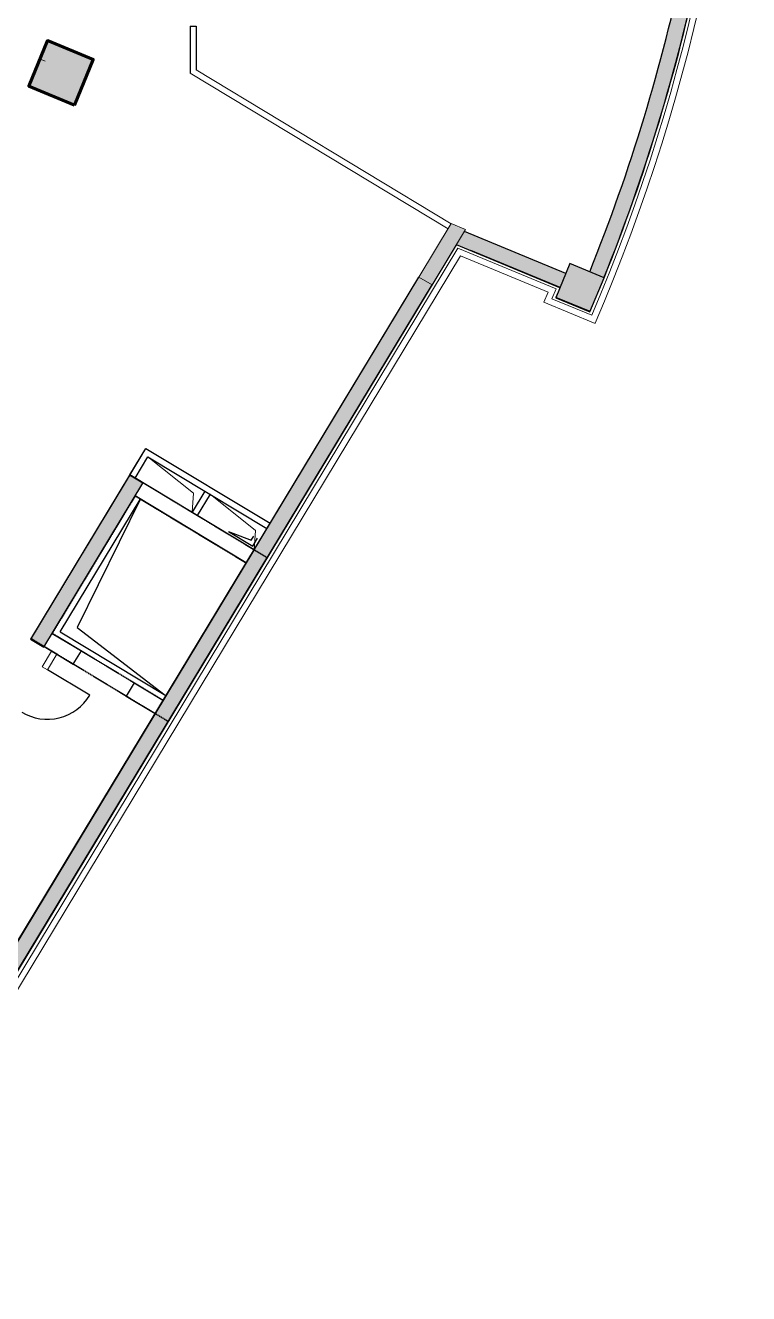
# Model space of a CAD drawing. Header units: inches. Extents: x -7958 to 7064, y 2 to 5825.
# Drawn here: x -3040 to -1868, y 2 to 2057 of the extents above; entities that cross this region are included whole.
import ezdxf

# ---------------------------------------------------------------- set-up
doc = ezdxf.new("R2010")
doc.units = ezdxf.units.IN
doc.header["$MEASUREMENT"] = 0
doc.linetypes.add('HIDDEN1', pattern=[0.3125, 0.25, -0.0625])
for name, color, linetype, lineweight in [('CEP-ZEMIN', 4, 'HIDDEN1', 35), ('K-P', 1, 'Continuous', 20), ('KOL', 4, 'Continuous', 20), ('M-CAM', 142, 'Continuous', 15), ('S-DUVAR', 7, 'Continuous', 20), ('SOLID', 15, 'Continuous', 30)]:
    doc.layers.add(name, color=color, linetype=linetype, lineweight=lineweight)

msp = doc.modelspace()

# ---------------------------------------------------------------- hatches: boundary and pattern name
at = {"layer": 'SOLID'}
for points in [[(-1947, 2159.6), (-1971.9, 2164.7, -0.044184), (-2125.7, 1657.5), (-2102.4, 1647.8, 0.044144)], [(-1947.4, 2159.7), (-1971.9, 2164.7, -0.044184), (-2125.7, 1657.5), (-2102.6, 1647.9, 0.044215)], [(-1947.4, 2159.7), (-1971.9, 2164.7, -0.044184), (-2125.7, 1657.5), (-2102.6, 1647.9, 0.044215)], [(-2930.1, 2001.6), (-3004, 2032.2), (-3034.6, 1958.3), (-2960.7, 1927.7)], [(-3004, 2032.2), (-3034.6, 1958.3), (-2960.7, 1927.7), (-2930.1, 2001.6)], [(-2326.8, 1725.9), (-2350.2, 1735.6), (-2402.5, 1649), (-2381.1, 1636.1)], [(-2402.5, 1649), (-2381.1, 1636.1), (-2326.8, 1725.9), (-2350.2, 1735.6)], [(-2402.5, 1649), (-2381.1, 1636.1), (-2326.8, 1725.9), (-2350.2, 1735.6)], [(-2328.8, 1722.6), (-2341.8, 1701), (-2174.1, 1631.5), (-2164.6, 1654.6)], [(-2328.8, 1722.6), (-2341.8, 1701), (-2174.1, 1631.5), (-2164.6, 1654.6)], [(-2328.8, 1722.6), (-2341.8, 1701), (-2174.1, 1631.5), (-2164.6, 1654.6)], [(-2157.9, 1670.8), (-2180.8, 1615.4), (-2125.4, 1592.4), (-2102.4, 1647.8)], [(-2157.9, 1670.8), (-2180.8, 1615.4), (-2125.4, 1592.4), (-2102.4, 1647.8)], [(-3083.2, 522.5), (-3061.8, 509.6), (-2381.1, 1636.1), (-2402.5, 1649)], [(-3083.2, 522.5), (-3061.8, 509.6), (-2381.1, 1636.1), (-2402.5, 1649)], [(-3083.2, 522.5), (-3061.8, 509.6), (-2381.1, 1636.1), (-2402.5, 1649)], [(-3031.5, 1062.4), (-3010.1, 1049.5), (-2849.8, 1314.8), (-2871.2, 1327.7)], [(-3031.5, 1062.4), (-3010.1, 1049.5), (-2849.8, 1314.8), (-2871.2, 1327.7)], [(-3009.6, 1050.3), (-3030.8, 1063.1), (-2871.1, 1327.7), (-2849.8, 1314.8), (-2849.8, 1314.8), (-2871.2, 1327.7), (-3031.5, 1062.4), (-3010.1, 1049.5)]]:
    msp.add_hatch(color=256, dxfattribs=at).paths.add_polyline_path(points)
h = msp.add_hatch(color=256, dxfattribs=at)
h.paths.add_polyline_path([(-2113.9, 1620.1), (-2102.4, 1647.8), (-2102.4, 1647.8), (-2130.3, 1659.4, -0.0025), (-2141.6, 1631.6)])
h.paths.add_polyline_path([(-2141.6, 1631.6, -0.0025), (-2153.2, 1603.9), (-2125.4, 1592.4), (-2113.9, 1620.1)])
h.paths.add_polyline_path([(-2169.3, 1643.1), (-2180.8, 1615.4), (-2153.2, 1603.9, 0.0025), (-2141.6, 1631.6)])
h.paths.add_polyline_path([(-2130.3, 1659.4), (-2157.9, 1670.8), (-2169.3, 1643.1), (-2141.6, 1631.6, 0.0025)])

# ---------------------------------------------------------------- linework, layer by layer
for p, q in [((-2773.3, 2055.4), (-2763.3, 2055.4)), ((-2773.3, 2055.4), (-2773.3, 1979.1)), ((-2763.3, 2055.4), (-2763.3, 1984.6)), ((-2763.3, 1973.1), (-2763.3, 1972.9)), ((-2935.8, 971.2), (-3004.4, 1012.4))]:
    msp.add_line(p, q)
for start, end in [(96.5258, 96.6891), (238.7363, 329.0122)]:
    msp.add_arc((-3004.4, 1012.4), 80, start, end)
at = {"layer": 'CEP-ZEMIN'}
for p, q in [((-2870.6, 1328.5), (-3030.8, 1063.1)), ((-2648.2, 1194.2), (-2870.6, 1328.5)), ((-2862.1, 1294.2), (-2996.5, 1071.6)), ((-2682.5, 1185.8), (-2862.1, 1294.2)), ((-2808.5, 928.8), (-2648.2, 1194.2)), ((-2816.9, 963.1), (-2682.5, 1185.8)), ((-2996.5, 1071.6), (-2816.9, 963.1)), ((-3030.8, 1063.1), (-2808.5, 928.8))]:
    msp.add_line(p, q, dxfattribs=at)
at = {"layer": 'K-P', "color": 1, "true_color": 0xff0f0f}
for p, q in [((-3356.5, 21.6), (-2341.8, 1701)), ((-2341.8, 1701), (-2174.1, 1631.6)), ((-2174.1, 1631.6), (-2180.8, 1615.4)), ((-2180.8, 1615.4), (-2125.5, 1592.5))]:
    msp.add_line(p, q, dxfattribs=at)
msp.add_arc((-4913.3, 2779.6), 3030, 336.9327, 180.5673, dxfattribs=at)
at = {"layer": 'KOL', "ltscale": 10}
msp.add_line((-2381.1, 1636.1), (-2326.8, 1725.9), dxfattribs=at)
msp.add_line((-2381.1, 1636.1), (-2326.8, 1725.9), dxfattribs=at)
msp.add_line((-2381.1, 1636.1), (-2326.8, 1725.9), dxfattribs=at)
at = {"layer": 'KOL', "linetype": 'Continuous', "lineweight": -2, "ltscale": 10}
for p, q in [((-2164.6, 1654.6), (-2328.8, 1722.6)), ((-2164.6, 1654.6), (-2328.8, 1722.6)), ((-2164.6, 1654.6), (-2328.8, 1722.6)), ((-2174.1, 1631.5), (-2341.8, 1701)), ((-2174.1, 1631.5), (-2341.8, 1701)), ((-2174.1, 1631.5), (-2341.8, 1701)), ((-3326.2, 120.4), (-2402.5, 1649)), ((-3083.2, 522.5), (-2402.5, 1649)), ((-3083.2, 522.5), (-2402.5, 1649)), ((-3304.8, 107.4), (-2381.1, 1636.1)), ((-3061.8, 509.6), (-2381.1, 1636.1)), ((-3061.8, 509.6), (-2381.1, 1636.1)), ((-2809, 927.9), (-2648.7, 1193.2))]:
    msp.add_line(p, q, dxfattribs=at)
at = {"layer": 'KOL', "lineweight": 60, "ltscale": 100}
msp.add_lwpolyline([(-2960.7, 1927.7), (-2930.1, 2001.6), (-3004, 2032.2), (-3034.6, 1958.3)], close=True, dxfattribs=at)
msp.add_lwpolyline([(-2960.7, 1927.7), (-2930.1, 2001.6), (-3004, 2032.2), (-3034.6, 1958.3)], close=True, dxfattribs=at)
msp.add_lwpolyline([(-2960.7, 1927.7), (-2930.1, 2001.6), (-3004, 2032.2), (-3034.6, 1958.3)], close=True, dxfattribs=at)
at = {"layer": 'KOL', "ltscale": 100}
msp.add_lwpolyline([(-2960.7, 1927.7), (-2930.1, 2001.6), (-3004, 2032.2), (-3034.6, 1958.3)], close=True, dxfattribs=at)
msp.add_lwpolyline([(-2960.7, 1927.7), (-2930.1, 2001.6), (-3004, 2032.2), (-3034.6, 1958.3)], close=True, dxfattribs=at)
msp.add_lwpolyline([(-2960.7, 1927.7), (-2930.1, 2001.6), (-3004, 2032.2), (-3034.6, 1958.3)], close=True, dxfattribs=at)
at = {"layer": 'KOL', "ltscale": 10}
msp.add_lwpolyline([(-2326.8, 1725.9), (-2350.2, 1735.6), (-2402.5, 1649), (-2381.1, 1636.1)], dxfattribs=at)
msp.add_lwpolyline([(-2326.8, 1725.9), (-2350.2, 1735.6), (-2402.5, 1649), (-2381.1, 1636.1)], dxfattribs=at)
msp.add_lwpolyline([(-2326.8, 1725.9), (-2350.2, 1735.6), (-2402.5, 1649), (-2381.1, 1636.1)], dxfattribs=at)
at = {"layer": 'KOL', "linetype": 'Continuous', "lineweight": -2, "ltscale": 10}
msp.add_lwpolyline([(-2180.8, 1615.4), (-2125.4, 1592.4), (-2102.4, 1647.8), (-2157.9, 1670.8)], close=True, dxfattribs=at)
msp.add_lwpolyline([(-2180.8, 1615.4), (-2125.4, 1592.4), (-2102.4, 1647.8), (-2157.9, 1670.8)], close=True, dxfattribs=at)
msp.add_lwpolyline([(-2180.8, 1615.4), (-2125.4, 1592.4), (-2102.4, 1647.8), (-2157.9, 1670.8)], close=True, dxfattribs=at)
for points in [[(-3031.5, 1062.4), (-3010.1, 1049.5), (-2849.8, 1314.8), (-2871.2, 1327.7), (-3031.5, 1062.4)], [(-3031.5, 1062.4), (-3010.1, 1049.5), (-2849.8, 1314.8), (-2871.2, 1327.7), (-3031.5, 1062.4)], [(-3031.5, 1062.4), (-3010.1, 1049.5), (-2849.8, 1314.8), (-2871.2, 1327.7), (-3031.5, 1062.4)], [(-2670.1, 1206.2), (-2830.4, 940.9)], [(-2830.4, 940.9), (-3326.2, 120.4), (-3304.8, 107.4), (-3356.6, 21.7)]]:
    msp.add_lwpolyline(points, dxfattribs=at)
for centre, radius, start, end in [((-4913.3, 2779.6), 3005, 338.072, 348.1917), ((-4913.3, 2779.6), 3005, 338.072, 348.1917), ((-4913.3, 2779.6), 3005, 338.072, 348.1917), ((-4913.3, 2779.6), 3030, 338.0673, 348.1941), ((-4913.3, 2779.6), 3030, 338.0673, 348.1941), ((-4917.6, 2782.2), 3035.1, 338.053, 348.1641)]:
    msp.add_arc(centre, radius, start, end, dxfattribs=at)
at = {"layer": 'M-CAM'}
for p, q in [((-3353.8, 15.5), (-2339.4, 1695.7)), ((-2339.4, 1695.7), (-2180.2, 1629.9)), ((-2318.1, 1692.3), (-2173.7, 1632.6)), ((-3350.4, 1.7), (-2335.2, 1683.2)), ((-2335.2, 1683.2), (-2193.3, 1624.5)), ((-2193.3, 1624.5), (-2200, 1608.3)), ((-2180.2, 1629.9), (-2186.9, 1613.7)), ((-2173.7, 1632.6), (-2180.4, 1616.4)), ((-2200, 1608.3), (-2117, 1573.9)), ((-2186.9, 1613.7), (-2122.3, 1587)), ((-2180.4, 1616.4), (-2124.9, 1593.5))]:
    msp.add_line(p, q, dxfattribs=at)
for points in [[(-2841.4, 1357.6), (-2767.9, 1299), (-2770, 1267.8)], [(-2740.8, 1296.9), (-2667.3, 1238.3), (-2669.5, 1207.1)]]:
    msp.add_lwpolyline(points, dxfattribs=at)
for radius, start in [(3050.2, 337.0392), (3055.2, 336.9463), (3065.2, 336.7612)]:
    msp.add_arc((-4933.5, 2783.4), radius, start, 359.9519, dxfattribs=at)
at = {"layer": 'S-DUVAR', "ltscale": 10}
for p, q in [((-3008, 1998.8), (-3017.3, 2002.7)), ((-2773.3, 1979.1), (-2355.3, 1727)), ((-2763.3, 1984.6), (-2350.4, 1735.1)), ((-2849.9, 1363), (-2929.6, 1230.1)), ((-2997.6, 1043), (-3013, 1017.5)), ((-2989, 1037.9), (-3004.4, 1012.4)), ((-3013, 1017.5), (-3004.4, 1012.4))]:
    msp.add_line(p, q, dxfattribs=at)
at = {"layer": 'S-DUVAR', "linetype": 'Continuous', "lineweight": -2, "ltscale": 10}
for p, q in [((-2862.1, 1323.3), (-2841.4, 1357.6)), ((-2841.4, 1357.6), (-2648.8, 1241.3)), ((-2669.4, 1207.1), (-2870.6, 1328.5)), ((-2749.4, 1302), (-2770, 1267.8)), ((-2740.8, 1296.9), (-2761.5, 1262.6)), ((-2682.4, 1185.7), (-2862.1, 1294.2)), ((-2996.5, 1071.6), (-2949.4, 1043.2)), ((-3030.8, 1063.1), (-2962.4, 1021.8)), ((-2962.4, 1021.8), (-2949.4, 1043.2)), ((-2863.8, 991.5), (-2876.8, 970.1)), ((-2863.8, 991.5), (-2816.7, 963.1)), ((-2876.8, 970.1), (-2829.7, 941.7)), ((-2876.8, 970.1), (-2876.8, 970.1))]:
    msp.add_line(p, q, dxfattribs=at)
msp.add_lwpolyline([(-2870.6, 1328.5), (-2844.8, 1371.3), (-2643.6, 1249.9)], dxfattribs=at)
at = {"layer": 'S-DUVAR', "ltscale": 10}
msp.add_arc((-5019.7, 2741.5), 2629.4, 68.9367, 68.9367, dxfattribs=at)
at = {"layer": 'SOLID'}
for p, q in [((-2983.6, 1074.3), (-2854.3, 1288.3)), ((-2854.3, 1288.3), (-2956.1, 1081.1)), ((-2710.8, 1236.6), (-2671.8, 1213)), ((-2710.8, 1236.6), (-2674.1, 1222.7)), ((-2674.1, 1222.7), (-2669.7, 1229.1)), ((-2671.8, 1213), (-2664.1, 1225.8)), ((-2983.6, 1074.3), (-2812.4, 970.9)), ((-2956.1, 1081.1), (-2813.4, 971.5))]:
    msp.add_line(p, q, dxfattribs=at)

doc.saveas('drawing.dxf')
